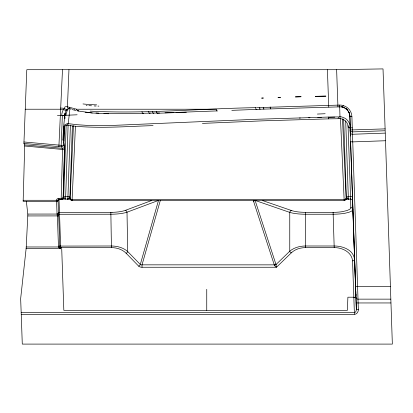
<?xml version="1.0" encoding="UTF-8"?>
<svg xmlns="http://www.w3.org/2000/svg" width="413" height="413" viewBox="0 0 413 413"><rect width="100%" height="100%" fill="white"/><g stroke="black" fill="none" stroke-linecap="round" stroke-linejoin="round"><path stroke-width="0.62" d="M72.069 200.594L75.419 126.486M26.148 248.425L20.65 298.645L21.244 314.329L354.431 314.329L352.542 260.892C351.861 252.075 342.124 247.49 334.2 247.619L305.522 247.619C300.401 247.63 295.094 249.235 291.335 252.823L276.467 267.252L142.026 267.252A3.862 2.323 0 0 1 138.66 266.132L126.104 253.215C122.3 249.364 116.76 247.635 111.433 247.619L110.849 212.344L112.011 212.334M305.522 247.619L305.522 212.344A17.697 4.507 0 0 1 291.371 210.485L262.735 200.615M334.2 247.619L333.095 212.344A17.201 4.378 0 0 0 335.284 212.308A17.305 4.404 0 0 0 342.516 211.626L347.379 210.434L349.734 209.267A19.122 4.868 0 0 0 350.802 207.62L350.544 198.952M110.849 212.344L59.493 212.344A0.991 0.96 -2.1 0 0 58.512 213.154L58.579 214.275A1.492 0.702 -11.7 0 1 57.164 215.028L57.278 215.354M348.288 127.638C353.053 128.252 348.216 120.627 346.595 119.372C345.278 117.906 337.56 114.628 338.113 118.376C342.382 118.18 347.777 121.066 348.169 126.383C347.741 128.763 350.828 127.426 352.274 127.885M24.723 144.958L23.154 201.389L56.519 201.394A1.492 1.409 87 0 0 57.841 200.429M23.138 200.284L56.173 200.284L56.498 201.384A1.492 1.492 0 0 0 58.011 200.197A2.654 1.497 0 0 1 58.088 199.969L58.827 199.438L61.145 199.422A1.988 1.982 0 0 0 63.127 197.538L64.536 146.481M65.017 113.962L64.867 114.99A1.988 0.49 2.3 0 1 62.373 115.346L61.176 145.293A1.988 0.511 -86 0 0 61.527 146.801L62.368 148.324A2.05 0.268 -89.3 0 1 62.575 149.46L61.145 199.422L61.692 199.211A1.988 1.982 0 0 0 63.674 197.321L66.168 124.948M68.124 125L65.662 196.531A3.96 0.263 -85.6 0 0 65.713 199.112L70.339 199.149M70.411 125.18L67.949 196.531A4.011 0.578 89.9 0 1 67.407 199.107M343.626 118.975L346.321 197.223A5.942 0.573 -89.9 0 0 346.347 197.868L346.156 198.627A1.988 1.848 14.3 0 1 344.179 200.481L72.069 200.47A1.988 1.848 -14.4 0 1 70.091 198.617L69.9 197.868A5.942 0.573 89.9 0 0 69.926 197.223L72.389 125.872M350.214 130.363L350.301 127.803M350.312 133.275L349.883 116.146A9.938 9.86 6 0 0 341.809 106.807M21.244 314.329L22.281 344.096L392.35 344.096L385.174 130.751L352.423 131.892A1.988 1.988 0 0 1 350.369 129.976L385.112 128.882M153.063 125.614C126.879 126.414 100.56 128.624 74.407 126.12C71.397 126.584 66.601 123.162 64.392 126.584L63.685 144.927L64.526 146.455A1.988 1.977 -28.9 0 1 62.368 148.324L24.713 144.901L23.918 143.461L26.793 69.699L334.897 69.704L383.021 68.904L385.159 130.327M64.727 118.479L64.867 114.99M338.118 116.91L328.583 117.049L328.572 117.844L328.583 118.867L338.118 118.727M68.961 69.699L67.443 106.838A1.988 1.662 -83.6 0 0 69.823 108.402M63.943 140.41L62.89 140.033L63.54 127.41L64.877 124.726L67.443 123.544L77.314 124.741L86.993 125.371L113.348 125.392L255.657 119.3L328.583 117.049M64.392 126.584L63.778 128.732L63.292 139.992L62.931 140.017M64.573 126.156L63.824 143.079L64.727 144.72L64.753 145.526L63.23 197.497A2.266 2.034 0 0 1 62.704 198.777A1.9 1.709 0 0 1 61.475 199.365L58.982 199.422L58.982 198.312L61.145 198.312A1.988 0.878 1.7 0 0 63.127 197.538L63.674 197.321M64.908 118.634L64.97 117.261M65.078 114.876L65.135 113.601M62.492 69.699L58.889 146.594L23.918 143.461M73.442 125.614L70.091 198.617A1.988 0.872 2.6 0 0 72.069 199.489L344.179 199.5A1.988 0.872 -2.6 0 0 346.156 198.627L342.501 118.892M26.153 248.389L27.852 214.543L26.37 201.508M339.713 105.078A12.008 11.915 5.1 0 1 343.188 105.511L342.666 107.23A9.927 9.86 6.2 0 0 339.775 106.848L339.713 105.067L257.17 107.623M263.943 108.815L263.917 109.058A1.988 0.439 87.3 0 1 263.308 107.308M69.936 108.423L68.253 123.528A1.988 1.538 -79.7 0 0 67.67 125.139M260.123 108.831L260.071 109.233L257.211 109.378M65.089 113.472L65.011 113.978M65.089 113.482L65.13 113.183M344.277 200.099L344.179 200.604L340.462 118.474M355.861 296.075L352.526 200.806M160.363 200.305L142.026 264.862L142.026 267.252M350.291 127.41L349.873 115.888A10.583 9.938 -2.2 0 0 349.796 114.974M355.603 296.498L355.815 296.1L355.547 296.498M274.402 265.12A1.988 0.537 -11.7 0 0 275.977 264.588L289.761 251.218C294.087 247.516 299.921 246.029 305.522 245.998L334.2 245.998C342.496 245.921 353.461 249.777 354.524 259.235A1.988 1.585 -2.1 0 1 352.542 260.892M69.343 197.889L68.744 198.452M151.53 200.553L125.382 210.351A1.988 1.59 69.5 0 1 127.003 212.225L127.725 251.579L140.296 264.485A1.833 1.322 -17.3 0 0 142.02 264.841L274.268 264.862A1.988 0.774 -18.1 0 0 275.843 264.077L255.11 200.419L289.761 212.39A1.988 1.544 -71 0 1 291.335 210.491M354.493 312.672L355.717 311.903L356.311 310.251A5.751 5.488 -2.4 0 0 356.357 309.352L355.763 291.888M61.749 199.2L65.713 199.112M354.555 314.329C356.486 314.257 357.916 312.486 358.236 310.69A5.854 5.854 0 0 0 358.345 309.352L351.897 116.502A11.879 11.807 4.7 0 0 343.182 105.537M58.579 214.275L112.14 214.218A19.648 4.497 -0.1 0 0 126.972 212.22L158.499 200.419L140.296 264.485A1.988 1.368 -44.2 0 1 138.68 266.122M58.605 214.512L58.703 215.829L58.156 215.911L27.805 215.942M256.442 107.659C201.079 108.5 145.552 114.06 90.142 111.133M202.401 123.399L262.585 120.844L328.583 118.867M257.025 109.383L256.752 109.399M231.822 110.343L256.566 109.404M186.387 112.222L157.456 113.265M175.866 112.439L217.336 110.901A1.988 0.687 87.7 0 1 216.366 109.223L76.658 109.223L69.343 107.272A1.988 1.595 -71.3 0 0 71.459 108.851M385.092 133.115L352.341 134.266A1.988 1.988 0 0 1 350.286 132.351M385.344 140.745L352.563 141.896A1.988 0.712 -2 0 1 350.58 141.251L355.805 292.993M57.392 215.942L58.445 246.096L111.433 245.998C117.246 246.019 123.332 247.609 127.725 251.579A1.988 1.368 -44.2 0 1 126.104 253.215M174.038 112.501L164.983 112.801M358.345 309.352L356.362 309.358L355.867 295.104M351.897 116.502L349.904 116.42A9.933 9.897 -8.8 0 0 342.661 107.215M159.609 112.971L124.762 113.616L103.875 113.389M259.416 107.499A1.988 0.465 86.9 0 0 260.071 109.233L339.775 106.859M345.908 199.149L350.616 199.112A1.988 1.988 0 0 1 352.599 201.028L352.599 200.863M25.208 109.223L60.608 109.223A7.961 1.962 2.6 0 1 63.953 109.548A1.988 0.847 36.1 0 0 66.457 110.152M305.522 212.344L333.095 212.344M27.841 214.073L57.051 214.058A1.492 1.44 -2.1 0 0 58.512 212.901L58.026 199.727M26.251 246.979L58.574 246.979L59.818 246.618L60.128 247.501A0.991 0.795 -2 0 0 60.659 247.619L111.433 247.619M26.133 248.6L60.696 248.6L60.649 247.108M390.368 286.534L357.55 286.534A1.988 0.712 -2 0 1 355.562 285.889M353.869 297.205L347.885 297.205L347.405 310.38L63.834 310.38L61.682 247.619M390.786 299.141L357.926 299.141A1.988 1.977 -1.3 0 1 355.939 297.236M390.915 302.951L356.156 302.961M21.13 312.677L354.431 312.677M108.619 113.761L92.605 113.017L85.15 112.212M98.903 113.162L95.986 112.981M23.918 141.974L59.059 145.123A7.31 1.043 5.6 0 0 61.176 145.293A1.988 0.501 2.3 0 0 63.685 144.927A1.988 1.977 -28.9 0 1 61.527 146.801A9.401 0.65 5 0 1 58.889 146.594M24.728 146.016L62.575 149.46A1.988 0.878 1.7 0 0 64.557 148.685M92.249 112.971L78.067 110.994M78.346 110.643L77.407 110.431M75.827 110.529L72.172 109.543M74.201 109.605L74.65 109.729M346.037 108.604L345.748 108.397A9.964 9.354 -2.2 0 1 346.037 108.604A10.113 9.499 -2.2 0 1 347.514 109.972M346.894 197.884L347.503 198.452M64.593 198.493L64.025 197.884M58.682 247.175L59.327 247.872A1.492 0.516 -39.3 0 1 60.128 247.501M349.899 116.409L349.883 116.146M328.758 107.065L327.406 69.699M274.268 264.862L253.53 201.203A4.605 4.207 0 0 1 253.36 200.491M275.843 264.077L275.977 264.588M71.976 200.099L72.069 200.599M59.808 246.546L58.703 215.885M337.948 106.879L336.626 69.694M153.977 112.935L153.992 113.121A1.988 1.017 -89.7 0 1 152.526 111.546M150.167 112.95L150.187 113.172A1.988 1.043 88.7 0 1 148.675 111.577M350.591 198.565L348.045 125.655M350.596 198.71L350.616 199.112M58.445 246.127L58.455 246.293A3.681 3.681 0 0 0 58.574 246.979A1.822 1.27 63 0 0 58.698 247.165M339.677 106.595L340.054 118.707M59.018 199.541L59.498 212.736M56.591 201.508L57.051 214.058M350.074 127.571L355.536 285.207M345.691 120.849L348.298 196.531A4.011 0.578 -89.9 0 0 348.84 199.107M60.659 247.619L59.493 212.344M355.82 293.586L355.836 294.128M355.743 291.196L355.769 291.991M350.296 132.965L350.4 136.037M352.547 199.396L352.588 200.599M350.239 131.319L350.358 134.715M355.846 294.392L355.856 294.794M355.836 294.02L355.851 294.495M350.229 130.942L350.245 131.422M350.219 130.653L350.234 131.045M355.856 294.691L355.867 295.032M355.861 294.928L355.872 295.207M350.224 130.756L350.214 130.26L350.219 130.549M60.649 246.902L60.634 245.998M270.721 108.428L270.721 108.795A1.988 0.403 87.9 0 1 270.185 107.034M143.538 113.172L143.538 113.301A1.988 1.079 88.6 0 1 142 111.68M256.38 109.254L256.38 109.414A1.988 0.48 87.8 0 1 255.719 107.69M157.828 112.976L157.828 113.028A1.988 1.002 88.1 0 1 156.3 111.484M289.761 212.39L289.761 251.218A1.988 1.347 45.9 0 0 291.335 252.823M206.748 289.317L206.748 310.38M68.336 199.138A6.613 2.793 -89 0 1 67.417 199.02M65.693 198.865A7.837 2.597 78.6 0 1 64.635 197.729M348.83 199.02A6.603 2.793 89 0 1 347.911 199.138M63.679 197.125A1.988 0.697 2 0 1 65.662 196.531L67.949 196.531A1.988 0.697 2 0 1 69.926 197.223M63.488 197.61A4.533 1.094 21.7 0 1 63.633 197.306M352.47 197.156A1.988 0.697 -2 0 0 350.487 196.531L348.298 196.531A1.988 0.697 -2 0 0 346.321 197.223M289.792 212.385A19.7 4.512 0 0 0 305.522 214.239L333.095 214.228A19.251 4.409 -0.2 0 0 335.526 214.182A19.39 4.44 -0.2 0 0 345.067 213.232L348.97 212.277L351.592 211.115A20.986 4.806 -0.2 0 0 352.79 209.474A1.988 1.92 -1.7 0 0 350.802 207.62M70.871 199.494A1.988 1.848 -14.4 0 1 69.9 197.868M70.437 199.061A1.988 1.709 -50.4 0 1 69.74 197.734M68.79 197.899A10.103 3.485 -70.9 0 1 68.388 198.286M70.447 199.138A1.988 1.523 -88.8 0 1 69.281 197.951M69.322 197.755A2.473 1.218 87.9 0 1 69.534 197.688M346.347 197.868A1.988 1.848 14.3 0 1 345.505 199.422M346.507 197.734A1.988 1.709 50 0 1 345.913 198.989M346.966 197.951A1.988 1.523 88.8 0 1 345.918 199.107M346.693 197.693A1.766 0.862 -88.7 0 1 346.915 197.719M347.865 198.292A10.082 3.48 70.9 0 1 347.462 197.904M275.961 264.599A3.33 0.47 83.9 0 0 276.462 267.154A3.33 1.977 56.2 0 1 274.335 265.146M255.017 200.496A1.988 0.774 -18 0 1 253.53 201.203M261.697 98.072A377.663 46.726 -0.8 0 1 263.246 98.01M278.083 97.437A377.663 46.726 -0.8 0 1 280.442 97.354M295.465 96.859A377.663 46.726 -0.8 0 1 301.031 96.699M315.408 96.327A377.663 46.726 -0.8 0 1 325.842 96.1M125.351 210.346A17.64 4.491 0 0 1 112.016 212.344M355.686 296.555A1.946 1.75 0 0 1 353.853 297.577A1.951 1.564 0 0 0 355.732 296.534M348.717 111.691A10.49 9.85 -2.2 0 1 349.63 114.071M352.439 199.67A1.988 1.988 0 0 1 352.495 199.969M352.439 199.747A1.988 1.92 -1.7 0 1 352.495 200.037M63.881 197.796A8.42 1.218 35.6 0 1 63.793 197.682M299.435 118.051A377.683 25.57 -1.1 0 1 300.313 118.025M308.64 117.803A377.683 25.57 -1.1 0 1 309.957 117.767M317.829 117.566A377.683 25.57 -1.1 0 1 321.329 117.483M329.202 117.297A377.683 25.57 -1.1 0 1 334.891 117.173M60.747 247.557A9.034 2.318 77.2 0 1 60.277 246.504M60.685 248.776A5.885 4.326 52.1 0 1 59.255 248.068M57.443 215.204A1.709 0.398 70.4 0 1 57.314 214.615M58.512 213.154A1.492 1.306 3.5 0 1 57.04 214.233M58.723 213.748A6.882 0.759 85.5 0 1 58.754 214.063M57.2 215.534A1.626 0.898 84.8 0 1 57.268 215.922M56.225 200.295A3.025 2.715 0 0 1 58.982 198.261M56.163 200.419A1.993 1.063 33.3 0 0 57.866 200.45A1.998 0.769 13.2 0 0 57.98 200.305M67.448 106.874A25.632 13.015 71.4 0 1 69.353 107.328M64.273 107.545A5.663 3.996 -84.4 0 1 67.479 106.652M96.663 104.85A167.399 69.756 -22.3 0 1 82.998 103.942M78.547 110.896A1.988 1.528 -78 0 1 76.658 109.223M66.039 115.108A8.993 6.923 -89 0 1 67.216 110.813M60.665 108.03A7.945 1.962 2.7 0 1 64.691 108.474A1.988 1.012 46.3 0 0 67.216 109.295M63.69 109.285A8.621 6.809 85.6 0 1 64.5 108.206M61.743 115.279A13.221 12.473 45.7 0 1 63.597 109.316M57.428 115.676A362.888 2.886 -2.1 0 1 77.123 114.783M98.877 106.12A167.823 70.613 -22.6 0 1 97.943 106.1M96.09 106.038A167.823 70.613 -22.6 0 1 94.257 105.955M91.536 105.79A167.823 70.613 -22.6 0 1 88.857 105.583M87.091 105.413A167.823 70.613 -22.6 0 1 86.214 105.325M67.309 110.276A5.767 2.53 -46.4 0 1 68.305 109.615M66.653 110.426A6.5 4.342 -77.8 0 1 67.345 109.574M68.197 108.485A10.005 8.559 7.4 0 0 64.934 114.556L63.344 129.001A1.988 0.418 2.4 0 0 63.736 129.29M325.145 113.72A390.45 0.805 -2.6 0 1 317.37 114.065M261.754 98.134A377.658 46.648 -0.8 0 1 263.298 98.067M278.088 97.499A377.658 46.648 -0.8 0 1 280.437 97.416M295.434 96.926A377.658 46.648 -0.8 0 1 301 96.761M315.377 96.389A377.658 46.648 -0.8 0 1 325.826 96.162M342.465 106.905L342.227 106.848A9.819 8.926 0.4 0 0 341.747 106.755A9.721 9.127 -2.2 0 1 342.935 107.034A9.804 8.936 1.3 0 0 342.465 106.91M343.621 107.272L343.621 107.272"/></g></svg>
